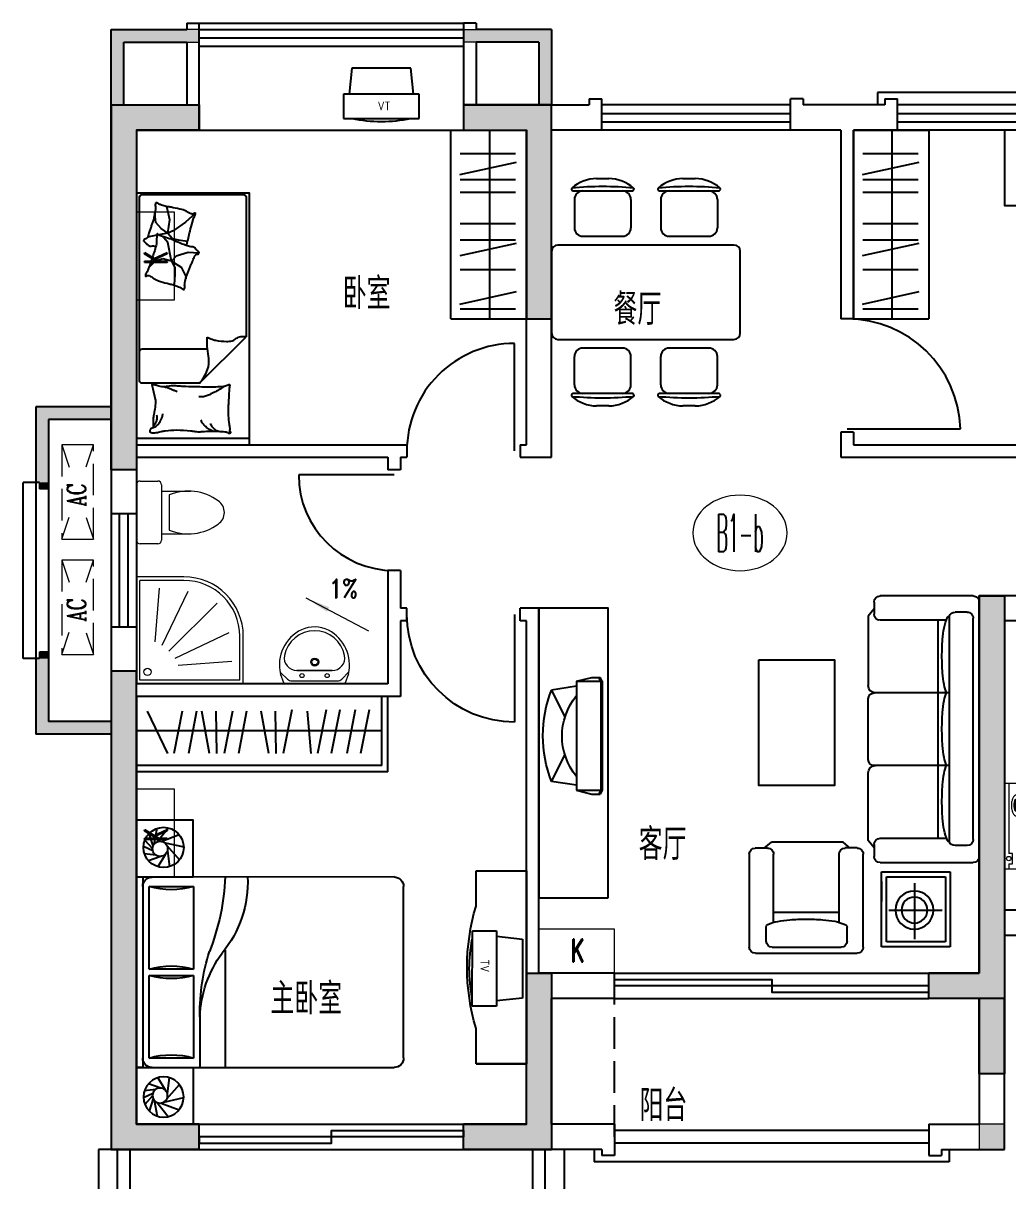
# Model space of a CAD drawing. Extents: x -503369 to -468969, y -592991 to -562131.
# Drawn here: x -503369 to -495534, y -582319 to -573111 of the extents above; entities that cross this region are included whole.
import ezdxf
from ezdxf.enums import TextEntityAlignment as Align

# ---------------------------------------------------------------- set-up
doc = ezdxf.new("R2010")
doc.units = 0
doc.header["$LTSCALE"] = 1000
doc.header["$MEASUREMENT"] = 0
doc.linetypes.add('DASH', pattern=[0.35, 0.25, -0.1])
doc.layers.get('0').update_dxf_attribs({"linetype": 'CONTINUOUS'})
for name, color, linetype, lineweight in [('AC', 11, 'CONTINUOUS', 9), ('FUR1', 223, 'CONTINUOUS', 0), ('GZH1', 8, 'CONTINUOUS', 9), ('GZZ1', 40, 'CONTINUOUS', 9), ('坡度', 6, 'CONTINUOUS', 9), ('房间名称', 7, 'CONTINUOUS', 9), ('轴线尺寸', 3, 'CONTINUOUS', 13)]:
    doc.layers.add(name, color=color, linetype=linetype, lineweight=lineweight)
for name, color, linetype in [('F', 8, 'CONTINUOUS'), ('FUR', 8, 'CONTINUOUS'), ('H1', 8, 'CONTINUOUS'), ('PUB_TEXT', 7, 'CONTINUOUS'), ('see', 200, 'CONTINUOUS'), ('STAIR', 3, 'CONTINUOUS'), ('WALL', 2, 'CONTINUOUS'), ('WINDOW', 3, 'CONTINUOUS'), ('WINDOW_TEXT', 7, 'CONTINUOUS'), ('Z1', 2, 'CONTINUOUS'), ('栏杆', 140, 'CONTINUOUS')]:
    doc.layers.add(name, color=color, linetype=linetype)
doc.layers.get('PUB_TEXT').off()
doc.layers.get('轴线尺寸').off()
doc.styles.add('_HZTXT1', font='romand.shx', dxfattribs={"width": 0.7, "bigfont": 'hztxt.shx'})
doc.styles.add('_ROMANC', font='ROMANC', dxfattribs={"width": 0.6})
doc.styles.add('COMP', font='COMPLEX', dxfattribs={"bigfont": 'hztxt'})
doc.styles.add('DIM_FONT', font='ROMAND.shx', dxfattribs={"width": 0.7})
doc.styles.add('SIMPLEX', font='SIMPLEX.SHX')
doc.styles.get("Standard").update_dxf_attribs({"font": 'GBENOR', "bigfont": 'GBCBIG'})
doc.styles.add('ZBHZ', font='simplex.shx', dxfattribs={"width": 0.7, "bigfont": 'zbhz.shx'})

# ---------------------------------------------------------------- blocks, each defined once
blk = doc.blocks.new('dghy')
at = {"layer": 'H1'}
for points in [[(432840.7, 448441.2), (433540.7, 448441.2), (433040.7, 448241.2), (433540.7, 448241.2)], [(432840.7, 448441.2), (433040.7, 448241.2), (432840.7, 445541.2), (433040.7, 445541.2)], [(436340.7, 448441.2), (435640.7, 448441.2), (436140.7, 448241.2), (435640.7, 448241.2)], [(436340.7, 448441.2), (436140.7, 448241.2), (436340.7, 446741.2), (436140.7, 446741.2)], [(439740.7, 444541.2), (439940.7, 444541.2), (439740.7, 440741.2), (439940.7, 440741.2)], [(432840.7, 443941.2), (433040.7, 443941.2), (432840.7, 440141.2), (433040.7, 440341.2)], [(436140.7, 441541.2), (436340.7, 441541.2), (436140.7, 440341.2), (436340.7, 440141.2)], [(439340.7, 441541.2), (439740.7, 441541.2), (439340.7, 441341.2), (439740.7, 441341.2)], [(433040.7, 440341.2), (433540.7, 440341.2), (432840.7, 440141.2), (433540.7, 440141.2)], [(435640.7, 440341.2), (436140.7, 440341.2), (435640.7, 440141.2), (436340.7, 440141.2)]]:
    blk.add_solid(points, dxfattribs=at)
at = {"layer": 'Z1'}
for points in [[(432840.7, 445541.2), (432840.7, 448441.2), (433540.7, 448441.2), (433540.7, 448241.2), (433040.7, 448241.2), (433040.7, 445541.2)], [(436340.7, 446741.2), (436340.7, 448441.2), (435640.7, 448441.2), (435640.7, 448241.2), (436140.7, 448241.2), (436140.7, 446741.2)], [(439740.7, 441541.2), (439740.7, 444541.2), (439940.7, 444541.2), (439940.7, 440741.2), (439740.7, 440741.2), (439740.7, 441341.2), (439340.7, 441341.2), (439340.7, 441541.2)], [(432840.7, 443941.2), (432840.7, 440141.2), (433540.7, 440141.2), (433540.7, 440341.2), (433040.7, 440341.2), (433040.7, 443941.2)], [(436340.7, 441541.2), (436340.7, 440141.2), (435640.7, 440141.2), (435640.7, 440341.2), (436140.7, 440341.2), (436140.7, 441541.2)]]:
    blk.add_lwpolyline(points, close=True, dxfattribs=at)
blk = doc.blocks.new('gdgdg')
at = {"layer": 'see'}
for p, q in [((538862.4, 351966), (538862.4, 351366)), ((538962.4, 351966), (538862.4, 351966)), ((542562.4, 351966), (542562.4, 351366)), ((539012.4, 351366), (538862.4, 351366)), ((542412.4, 351366), (542562.4, 351366)), ((539562.4, 351066), (541862.4, 351066))]:
    blk.add_line(p, q, dxfattribs=at)
at = {"layer": 'WALL'}
for p, q in [((539162.4, 352166), (539662.4, 352166)), ((539662.4, 351966), (539662.4, 352166)), ((542262.4, 352166), (541762.4, 352166)), ((541762.4, 351966), (541762.4, 352166)), ((539662.4, 351966), (538962.4, 351966)), ((541762.4, 351966), (542462.4, 351966)), ((538962.4, 351366), (538962.4, 350866)), ((539162.4, 351366), (538962.4, 351366)), ((539162.4, 351366), (539162.4, 351066)), ((542262.4, 351366), (542462.4, 351366)), ((542262.4, 351366), (542262.4, 351066)), ((542462.4, 351366), (542462.4, 350866)), ((539562.4, 351066), (539162.4, 351066)), ((539562.4, 351066), (539562.4, 350916)), ((541862.4, 351066), (541862.4, 350916)), ((541862.4, 351066), (542262.4, 351066)), ((539462.4, 350866), (538962.4, 350866)), ((539562.4, 350916), (539462.4, 350916)), ((539462.4, 350916), (539462.4, 350866)), ((541862.4, 350916), (541962.4, 350916)), ((541962.4, 350916), (541962.4, 350866)), ((541962.4, 350866), (542462.4, 350866))]:
    blk.add_line(p, q, dxfattribs=at)
at = {"layer": 'WINDOW'}
for p, q in [((539662.4, 352166), (541762.4, 352166)), ((539662.4, 351966), (541762.4, 351966))]:
    blk.add_line(p, q, dxfattribs=at)
for points in [[(539662.4, 352016), (540712.4, 352016), (540712.4, 352066), (539662.4, 352066)], [(541762.4, 352066), (540712.4, 352066), (540712.4, 352116), (541762.4, 352116)], [(541762.4, 352066), (540712.4, 352066), (540712.4, 352116), (541762.4, 352116)]]:
    blk.add_lwpolyline(points, close=True, dxfattribs=at)
at = {"layer": '栏杆'}
for p, q in [((539012.4, 351366), (539012.4, 351966)), ((539112.4, 351366), (539112.4, 351966)), ((542312.4, 351366), (542312.4, 351966)), ((542412.4, 351366), (542412.4, 351966)), ((539162.4, 351166), (542262.4, 351166)), ((539162.4, 351116), (542262.4, 351116))]:
    blk.add_line(p, q, dxfattribs=at)
blk = doc.blocks.new('M_A2ZXL')
blk.add_line((-0.472, 0), (-0.472, -1))
blk.add_arc((-0.5, 0), 1, 271.6231, 0)
blk = doc.blocks.new('_WBLK')
for p, q in [((-0.5, 0.5), (0.5, 0.5)), ((0.5, 0.1667), (-0.5, 0.1667)), ((0.5, -0.1667), (-0.5, -0.1667)), ((-0.5, -0.5), (0.5, -0.5))]:
    blk.add_line(p, q)
at = {"layer": 'WINDOW_TEXT', "style": 'SIMPLEX', "flags": 9}
blk.add_attdef('A', text='', height=1, dxfattribs=at).set_placement((0, 1.5), align=Align.MIDDLE)
blk = doc.blocks.new('M_C25MYD')
for p, q in [((-389.1, 921.2), (-289.9, 921.2)), ((297.8, 921.2), (396.9, 921.2)), ((-569.5, 821.2), (-109.5, 821.2)), ((-564.5, 753.7), (-564.5, 528.7)), ((-114.5, 753.7), (-114.5, 528.7)), ((117.3, 821.2), (577.3, 821.2)), ((122.3, 753.7), (122.3, 528.7)), ((572.3, 753.7), (572.3, 528.7)), ((-497, 461.2), (-182, 461.2)), ((189.8, 461.2), (504.8, 461.2)), ((703.9, 391.9), (-696.1, 391.9)), ((-746.1, 341.9), (-746.1, -308.1)), ((753.9, -308.1), (753.9, 341.9)), ((-696.1, -358.1), (703.9, -358.1)), ((-182, -427.3), (-497, -427.3)), ((504.8, -427.3), (189.8, -427.3)), ((-564.5, -719.8), (-564.5, -494.8)), ((-114.5, -719.8), (-114.5, -494.8)), ((122.3, -719.8), (122.3, -494.8)), ((572.3, -719.8), (572.3, -494.8)), ((-109.5, -787.3), (-569.5, -787.3)), ((577.3, -787.3), (117.3, -787.3)), ((-289.9, -887.3), (-389.1, -887.3)), ((396.9, -887.3), (297.8, -887.3))]:
    blk.add_line(p, q)
for centre, radius, start, end in [((-379.3, 605.7), 315.6, 91.76514, 130.72654), ((-299.6, 605.7), 315.6, 49.27346, 88.23486), ((307.5, 605.7), 315.6, 91.76514, 130.72654), ((387.2, 605.7), 315.6, 49.27346, 88.23486), ((-578.7, 837.3), 10, 130.72654, 202.66999), ((-569.5, 841.2), 20, 202.66999, 270), ((-339.5, -1856.7), 2712.7, 84.8023, 95.1977), ((-109.5, 841.2), 20, 270, 337.33001), ((-100.3, 837.3), 10, 337.33001, 49.27346), ((108.1, 837.3), 10, 130.72654, 202.66999), ((117.3, 841.2), 20, 202.66999, 270), ((347.3, -1856.7), 2712.7, 84.8023, 95.1977), ((577.3, 841.2), 20, 270, 337.33001), ((586.6, 837.3), 10, 337.33001, 49.27346), ((-497, 753.7), 67.5, 90, 180), ((-182, 753.7), 67.5, 0, 90), ((189.8, 753.7), 67.5, 90, 180), ((504.8, 753.7), 67.5, 0, 90), ((-497, 528.7), 67.5, 180, 270), ((-182, 528.7), 67.5, 270, 0), ((189.8, 528.7), 67.5, 180, 270), ((504.8, 528.7), 67.5, 270, 0), ((-696.1, 341.9), 50, 90, 180), ((703.9, 341.9), 50, 0, 90), ((-696.1, -308.1), 50, 180, 270), ((703.9, -308.1), 50, 270, 0), ((-497, -494.8), 67.5, 90, 180), ((-182, -494.8), 67.5, 0, 90), ((189.8, -494.8), 67.5, 90, 180), ((504.8, -494.8), 67.5, 0, 90), ((-497, -719.8), 67.5, 180, 270), ((-182, -719.8), 67.5, 270, 0), ((189.8, -719.8), 67.5, 180, 270), ((504.8, -719.8), 67.5, 270, 0), ((-578.7, -803.5), 10, 157.33001, 229.27346), ((-569.5, -807.3), 20, 90, 157.33001), ((-379.3, -571.9), 315.6, 229.27346, 268.23486), ((-339.5, 1890.5), 2712.7, 264.8023, 275.1977), ((-299.6, -571.9), 315.6, 271.76514, 310.72654), ((-109.5, -807.3), 20, 22.66999, 90), ((-100.3, -803.5), 10, 310.72654, 22.66999), ((108.1, -803.5), 10, 157.33001, 229.27346), ((117.3, -807.3), 20, 90, 157.33001), ((307.5, -571.9), 315.6, 229.27346, 268.23486), ((347.3, 1890.5), 2712.7, 264.8023, 275.1977), ((387.2, -571.9), 315.6, 271.76514, 310.72654), ((577.3, -807.3), 20, 22.66999, 90), ((586.6, -803.5), 10, 310.72654, 22.66999)]:
    blk.add_arc(centre, radius, start, end)
at = {"width": 0.8, "flags": 9}
for tag in ['XSIZE', 'YSIZE']:
    blk.add_attdef(tag, (0, 0), '', height=0.5, dxfattribs=at)
blk = doc.blocks.new('A$C3D226BC4')
for p, q in [((0, 0), (0, 1500)), ((600, 1500), (0, 1500)), ((293.7, 0, 0), (293.7, 1500, 0)), ((600, 1500), (600, 0)), ((527.9, 1382, 0), (78.9, 1283.2, 0)), ((525.9, 1421.1, 0), (86.3, 1421.1, 0)), ((525.9, 1106.5, 0), (86.3, 1106.5, 0)), ((80.9, 899.7, 0), (530, 998.4, 0)), ((525.9, 871.5, 0), (86.3, 871.5, 0)), ((525.9, 742, 0), (86.3, 742, 0)), ((525.9, 494, 0), (86.3, 494, 0)), ((525.9, 392.8, 0), (86.3, 392.8, 0)), ((527.9, 353.7, 0), (78.9, 254.9, 0)), ((525.9, 186.5, 0), (86.3, 186.5, 0)), ((600, 0), (0, 0))]:
    blk.add_line(p, q)
blk = doc.blocks.new('A$C0E8A3607')
for p, q in [((70.5, 204.5), (100.6, 401.6)), ((100.6, 401.6), (315.9, 295.9)), ((826.1, 401.6), (618, 295.7)), ((856.3, 204.5), (826.1, 401.6)), ((30.1, 204.5), (0, 81.2)), ((30.1, 204.5), (896.7, 204.5)), ((30.1, 204.5), (30.1, 0)), ((896.7, 204.5), (896.7, 0)), ((896.7, 204.5), (896.7, 0)), ((896.7, 204.5), (926.7, 81.2)), ((0, 81.2), (0, 15.6)), ((30.1, 0), (0, 15.6)), ((32.1, 9.8), (2.1, 25.4)), ((30.1, 10), (896.7, 10)), ((894.6, 9.8), (924.7, 25.4)), ((896.7, 0), (926.7, 15.6)), ((926.7, 81.2), (926.7, 15.6)), ((30.1, 0), (896.7, 0))]:
    blk.add_line(p, q)
for centre, radius, start, end in [((463.4, -507.8), 979, 68.25278, 111.74722), ((466.6, -192.7), 511.3, 50.9799, 129.0201)]:
    blk.add_arc(centre, radius, start, end)
blk = doc.blocks.new('A$C453044A9')
at = {"xscale": -1}
blk.add_blockref('A$C0E8A3607', (926.7, 0), dxfattribs=at)
blk = doc.blocks.new('A$C7C9A6AE1')
for p, q in [((600, -23.9), (0, -23.9)), ((0, -23.9), (0, -216)), ((600, -216), (600, -23.9)), ((0, -216), (600, -216)), ((43.8, -216), (65.8, -423.9)), ((534.2, -423.9), (556.2, -216)), ((65.8, -423.9), (534.2, -423.9))]:
    blk.add_line(p, q)
blk.add_arc((300, -1159.3, 0), 1159.3, 78.34314, 101.65686)
at = {"extrusion": (-7.168e-13, -1.109e-13, -1)}
blk.add_text('TV', height=70, rotation=180, dxfattribs=at).set_placement((-227.9, -88.2))
blk = doc.blocks.new('etg')
at = {"layer": 'F'}
for p, q in [((-82499.8, 330979.5), (-82499.8, 330699)), ((-82099.8, 330979.5), (-82499.8, 330979.5)), ((-82499.8, 330979), (-82099.8, 330979)), ((-82099.8, 329445.8), (-82099.8, 330979.5)), ((-82499.8, 329725.8), (-82499.8, 329445.8)), ((-82499.8, 329445.8), (-82099.8, 329445.8)), ((-82499.8, 329445.8), (-82099.8, 329445.8))]:
    blk.add_line(p, q, dxfattribs=at)
blk.add_arc((-80872.2, 330212.4), 1698.8, 163.3538, 196.6462, dxfattribs=at)
at = {"layer": 'F', "linetype": 'Continuous', "extrusion": (0, 0, -1), "xscale": -1, "zscale": -1, "rotation": 269.9813691712765}
blk.add_blockref('A$C7C9A6AE1', (82553.3, 329922.6), dxfattribs=at)
blk = doc.blocks.new('A$C36161383')
for p, q in [((2004, 1683.8), (2004.1, 1780.1)), ((2052.3, 1828.3), (2791.8, 1828)), ((2840, 1779.8), (2839.6, 969.9)), ((2004.8, 1710.1), (1957, 1652.2)), ((2743.6, 1693.2), (2628.5, 1693.3)), ((1956.8, 1082.9), (1957, 1652.2)), ((2594.1, 1635.4), (2052.2, 1635.7)), ((2512.3, 1630.8), (2512.1, 1117.9)), ((2791.7, 1645), (2791.5, 1098.8)), ((2795.7, 1535.9), (2791.7, 1535.9)), ((2792.2, 1435.7), (2791.7, 1435.5)), ((2594, 1114.5), (2052, 1114.7)), ((2004.6, 1024.9), (1956.8, 1082.9)), ((2001.9, 971.6), (2001.9, 1067.9)), ((2743.3, 1050.7), (2631, 1050.8)), ((2791.5, 921.8), (2051.9, 922.1)), ((48.2, 835.9), (144.5, 835.9)), ((102.8, 835.1), (160.7, 882.9)), ((160.7, 882.9), (712.7, 882.9)), ((770.5, 235.3), (770.5, 834.7)), ((1300.2, 882.9), (818.6, 882.9)), ((1348.4, 235.3), (1348.4, 834.7)), ((1942.7, 882.9), (1406.1, 882.9)), ((2000.6, 835.1), (1942.7, 882.9)), ((1974.4, 835.9), (2070.7, 835.9)), ((0, 48.2), (0, 787.7)), ((188.7, 802.8), (190.8, 800.7)), ((192.6, 258), (192.6, 787.7)), ((1927, 256.6), (1927, 786.4)), ((2118.8, 787.7), (2118.8, 48.2)), ((2192.1, 777.8), (2192.1, 230.3)), ((2788.4, 777.8), (2192.1, 777.8)), ((2231.4, 738.5), (2231.4, 269.6)), ((2749.1, 738.5), (2231.4, 738.5)), ((2269.2, 777.8), (2427.4, 777.8)), ((2749.1, 269.6), (2749.1, 738.5)), ((2788.4, 230.3), (2788.4, 777.8)), ((2496.3, 717.9), (2496.3, 295.4)), ((2283.6, 515.6), (2726.9, 515.6)), ((1921.6, 327.6), (196, 327.6)), ((128.9, 96.3), (128.9, 192.6)), ((1958.2, 235.3), (154.7, 235.3)), ((1926.2, 258), (1926.2, 260.4)), ((1984.1, 96.3), (1984.1, 192.6)), ((2192.1, 230.3), (2788.4, 230.3)), ((2231.4, 269.6), (2749.1, 269.6)), ((1935.9, 48.2), (177, 48.2)), ((2070.7, 0), (48.2, 0))]:
    blk.add_line(p, q)
blk.add_lwpolyline([(507.7, 1752), (507.7, 1152), (1507.7, 1152), (1507.7, 1752)], close=True)
for radius in [151.2, 103]:
    blk.add_circle((2496.3, 515.6), radius)
for centre, radius, start, end in [((2052.2, 1780.1), 48.2, 89.97699, 179.97699), ((2791.8, 1779.8), 48.2, 359.97699, 89.97699), ((2052.2, 1683.8), 48.2, 179.97699, 269.97699), ((2947.3, 1533.8), 367.5, 156.26244, 169.46242), ((2628.5, 1674), 19.3, 89.97699, 156.26244), ((2743.6, 1645.1), 48.2, 359.97699, 89.97699), ((3459.4, 1438.5), 888.4, 169.46242, 175.5808), ((4288.5, 1374.5), 1720, 175.5808, 179.97699), ((4288.5, 1374.5), 1720, 179.97699, 184.37318), ((3459.3, 1311), 888.4, 184.37318, 190.49156), ((2052, 1066.6), 48.2, 89.97699, 179.97699), ((2947.1, 1216.2), 367.5, 190.49156, 204.81811), ((2631, 1070), 19.3, 204.81811, 269.97699), ((2743.4, 1098.9), 48.2, 269.97699, 359.97699), ((2051.9, 970.3), 48.2, 179.97699, 269.97699), ((2791.5, 970), 48.2, 269.97699, 359.97699), ((48.2, 787.7), 48.2, 90, 180), ((144.5, 787.7), 48.2, 360, 90), ((712.7, 825.1), 57.8, 0, 90), ((818.6, 834.7), 48.2, 90, 180), ((1300.2, 834.7), 48.2, 360, 90), ((1406.1, 825.1), 57.8, 90, 180), ((1974.4, 787.7), 48.2, 90, 180), ((2070.7, 787.7), 48.2, 360, 90), ((319.8, -82.2), 367.5, 100.51457, 114.13634), ((414.9, -594.3), 888.4, 94.39619, 100.51457), ((478.6, -1423.5), 1720, 90, 94.39619), ((478.6, -1423.5), 1720, 85.60381, 90), ((542.4, -594.3), 888.4, 79.48543, 85.60381), ((637.4, -82.2), 367.5, 68.96669, 79.48543), ((899.2, -82.2), 367.5, 100.51457, 111.03331), ((994.2, -594.3), 888.4, 94.39619, 100.51457), ((1058, -1423.5), 1720, 90, 94.39619), ((1058, -1423.5), 1720, 85.60381, 90), ((1121.7, -594.3), 888.4, 79.48543, 85.60381), ((1216.8, -82.2), 367.5, 68.96669, 79.48543), ((1475.4, -82.2), 367.5, 100.51457, 111.03331), ((1570.4, -594.3), 888.4, 94.39619, 100.51457), ((1634.2, -1423.5), 1720, 90, 94.39619), ((1634.2, -1423.5), 1720, 85.60381, 90), ((1697.9, -594.3), 888.4, 79.48543, 85.60381), ((1793, -82.2), 367.5, 65.86366, 79.48543), ((177, 192.6), 48.2, 111.76138, 180), ((176.7, 237.3), 17.5, 114.13634, 179.74793), ((1936.1, 237.3), 17.5, 0.42512, 65.86366), ((1935.9, 192.6), 48.2, 360, 68.40878), ((177, 96.3), 48.2, 180, 270), ((1935.9, 96.3), 48.2, 270, 360), ((48.2, 48.2), 48.2, 180, 270), ((2070.7, 48.2), 48.2, 270, 360)]:
    blk.add_arc(centre, radius, start, end)
blk = doc.blocks.new('M_C55HKH')
for p, q in [((0, -52.4), (900, -52.4)), ((25.8, -508.5), (25.8, -1967.8)), ((502.6, -488.5), (45.8, -488.5)), ((502.6, -488.5), (871.6, -858.3)), ((45.8, -761.1), (564.4, -761.1)), ((871.6, -1967.8), (871.6, -858.3)), ((299.4, -1273), (294.5, -1270)), ((306.6, -1352.3), (299.4, -1273)), ((304.8, -1407.4), (306.6, -1352.3)), ((357, -1410.4), (393.4, -1337.5)), ((393.4, -1337.5), (392.3, -1318.1)), ((146.2, -1456.3), (99.8, -1409.5)), ((210.6, -1478.3), (146.2, -1456.3)), ((278.4, -1459.1), (210.6, -1478.3)), ((278.4, -1459.1), (251, -1605.9)), ((278.4, -1459.1), (304.8, -1407.4)), ((278.4, -1459.1), (357, -1410.4)), ((316.5, -1498.2), (278.4, -1459.1)), ((412.1, -1526.9), (316.5, -1498.2)), ((495.3, -1522.7), (412.1, -1526.9)), ((163.5, -1664.3), (88.8, -1648.6)), ((218.9, -1643.3), (211.2, -1652.3)), ((251, -1605.9), (218.9, -1643.3)), ((249.3, -1682.4), (286.2, -1639.5)), ((286.2, -1639.5), (333.2, -1627.5)), ((333.2, -1627.5), (405.4, -1617.7)), ((195.7, -1717.6), (153.5, -1766.5)), ((249.3, -1682.4), (175.1, -1666.8)), ((249.3, -1682.4), (195.7, -1717.6)), ((249.3, -1682.4), (266, -1787)), ((292.2, -1700.3), (249.3, -1682.4)), ((391.2, -1768.8), (292.2, -1700.3)), ((153.5, -1766.5), (147.3, -1840.5)), ((266, -1787), (242.8, -1892.3)), ((468.8, -1838.9), (391.2, -1768.8)), ((45.8, -1987.8), (851.6, -1987.8))]:
    blk.add_line(p, q)
blk.add_lwpolyline([(0, -2000), (0, 0), (900, 0), (900, -2000)], close=True)
for points in [[(135.1, -133.6, -0.263368), (107.1, -114.8, -0.494818), (116.3, -96.1, -0.049225), (134, -94.3, -0.036831), (157.6, -96.1, -0.031893), (195.6, -104.2, 0.035782), (229.5, -111.2, 0.032941), (319.2, -117.1, 0.026564), (430.4, -111.2, 0.017905), (467.9, -105.8, -0.033397), (488.1, -103.6, -0.03204), (525.2, -104.3, 0.018442), (589.5, -107.3, 0.010837), (654.3, -106.6, 0.014624), (702.2, -103.6, 0.111249), (724.7, -96.3, -0.153708), (741.6, -92.3, -0.076444), (749.1, -94, -0.215512), (751, -96.1, -0.585858), (748.4, -99.1, 0.363489), (743.5, -101.7, 0.191716), (743.4, -113.2, -0.129675), (745.4, -129.9, -0.01735), (742.4, -146.7, 0.019326), (739.8, -161.8, 0.018818), (733.1, -230.1, 0.021828), (732.2, -289.4, 0.006204), (733.6, -323.2, 0.001963), (739.8, -430.1, 0.028341), (744, -466.2, -0.117014), (743.5, -475.1, -0.36606), (742.1, -476.1, -0.03973), (728.5, -473.3, -0.048309), (714.7, -467.8, 0.062981), (704.1, -463.9, 0.04058), (680.7, -460.5, 0.014345), (613.9, -458.3, 0.005484), (488.5, -459, 0.007153), (392.3, -462, 0.008762), (349.8, -464.7, -0.008153), (304.1, -467.6, -0.06251), (247, -463.2, 0.078669), (201.4, -461.2, 0.047825), (179, -465.9, -0.034494), (148.2, -473.3, -0.023571), (122.9, -476.3, -0.510228), (121.9, -475.1), (129.4, -445.1), (150.1, -362.6, 0.073041), (152.1, -343, 0.023305), (146.3, -281.9, 0.018299), (142.3, -259, -0.01097), (134.9, -221, -0.042281), (132, -186.7, -0.027201), (134.9, -133.3)], [(133.4, -149.6, -0.05369), (147.6, -162.6, -0.070312), (155.7, -174.9, -0.015448), (159.5, -183.4, -0.013244), (163.2, -193.7, -0.082127), (166.2, -211.7, -0.064164), (163.2, -234.9)], [(134.9, -133.6, -0.077379), (169.7, -158.9, -0.077379), (195.2, -193.7, -0.047525), (205.1, -218.3, -0.047525), (210.2, -244.3)], [(608.9, -107.4, 0.027842), (585.2, -118, 0.048685), (572.6, -126.1, 0.023666), (544.7, -150.5, 0.031223), (525.7, -171.1, 0.046801), (520.6, -178.8, 0.023191), (512.5, -195.5)], [(690.9, -101.7, 0.088153), (656.4, -105.2, 0.088153), (625.2, -120.5, 0.077547), (603.6, -142.1, 0.077547), (589.5, -169.3)], [(225.5, -460.5, 0.009729), (252.8, -451.5, 0.009729), (279.7, -441.4, 0.007971), (301.4, -432.3, 0.007971), (322.9, -422.6)], [(694.7, -462, 0.016108), (655.8, -435.8, 0.024599), (629, -420.7, 0.009477), (579.9, -397.4, 0.015937), (550.1, -385.1, 0.072521), (533.7, -381.5, 0.033339), (497.5, -381.3)], [(502.6, -488.5, -0.085272), (565.9, -598.6, -0.124044), (575.2, -686.2), (561.5, -781.6), (563.3, -854.1)], [(563.3, -854.1, -0.027362), (601.8, -837.7, -0.040834), (628.9, -830.3, -0.038441), (716.6, -820.8, -0.076528), (760.7, -826.1, -0.103649), (788.2, -840.5, 0.093398), (818.4, -857, 0.072727), (840.5, -860.8, 0.052315), (871.6, -858.3)], [(400.3, -1581.4, 0.025626), (401.8, -1590.8, 0.0108), (426.4, -1696.7, 0.00456), (445.4, -1768.5, 0.01125), (454.1, -1797.4, 0.069394), (461.7, -1813.2, -0.079756), (468.1, -1827, -0.106399), (468.8, -1838.9, -0.328642), (465.8, -1841.8, -0.299547), (460.8, -1839.5, 0.189917), (454.1, -1834.5, 0.033518), (446, -1832.9, 0.075627), (442.4, -1833, 0.053489), (435.9, -1834.8, 0.017838), (417.6, -1843, 0.038394), (397.1, -1855.1, -0.059529), (383.5, -1862.4, -0.035943), (361.9, -1869, -0.011245), (291.4, -1883.8, -0.006203), (259.2, -1889.3, 0.010783), (240.6, -1892.7, 0.019485), (229.8, -1895.4, 0.005062), (188.4, -1907.7, 0.101392), (167.2, -1919.3, -0.223768), (156.1, -1922.3, -0.25558), (152.7, -1919.5, -0.081563), (149.7, -1906.7, -0.071805), (150.7, -1893, 0.069985), (151.8, -1879, 0.03546), (145.4, -1830.7, 0.029432), (130.3, -1774, 0.001554), (121.1, -1746.5, -0.00152), (111.6, -1718.4, -0.004735), (102.3, -1689.3, 0.00382), (90.8, -1653.2, 0.296001), (66.5, -1633.6, -0.649774), (60.7, -1615.9, -0.02319), (64.7, -1612.6, 0.0288), (67.9, -1609.9, 0.005727), (73, -1605.1, -0.004358), (79.6, -1598.7, -0.027528), (94.1, -1586.2, -0.046214), (103.8, -1580.2, -0.194121), (117.3, -1579, 0.133719), (136.6, -1579.7, 0.005779), (154.6, -1575.2, 0.008882)]]:
    blk.add_lwpolyline(points, format="xyb")
blk.add_lwpolyline([(345.4, -1251, 0.101392), (365.7, -1237.8, -0.223768), (376.5, -1234, -0.25558), (380.2, -1236.5, -0.081563), (384.2, -1249.1, -0.071805), (384.2, -1262.7, 0.069985), (384.1, -1276.8, 0.03546), (394.2, -1324.5, 0.029432), (413.7, -1379.8, 0.001554), (425, -1406.6, -0.00152), (436.5, -1433.9, -0.004735), (448, -1462.2, 0.00382), (462.3, -1497.3, 0.296001), (488, -1515, -0.649774), (495.1, -1532.2, -0.02319), (491.4, -1535.7, 0.0288), (488.4, -1538.7, 0.005727), (483.8, -1543.9, -0.004358), (477.7, -1550.8, -0.027528), (464.1, -1564.3, -0.046214), (454.9, -1571.1, -0.194121), (441.5, -1573.2, 0.133719), (422.3, -1574.1, 0.011505), (387.3, -1586.1, 0.008882), (342.6, -1603.5, 0.012426), (285.7, -1628.6, -0.033612), (264.2, -1636.9), (217.8, -1651.5), (182, -1662.8, 0.224341), (170.4, -1673.5, -0.722772), (163.3, -1673.1, -0.103513), (163.2, -1670, 0.053465), (163.5, -1664.3, 0.030109), (161.3, -1645.6, -0.031436), (159.2, -1627.7, -0.05324), (159.9, -1615.6, 0.05518), (160.5, -1603.9, 0.056271), (157, -1583.3, 0.0108), (124.3, -1479.6, 0.00456), (99.8, -1409.5, 0.01125), (89, -1381.3, 0.069394), (80.2, -1366.2, -0.079756), (72.8, -1352.9, -0.106399), (71.2, -1341.1, -0.328642), (73.9, -1337.9, -0.299547), (79.1, -1339.9, 0.189917), (86.1, -1344.3, 0.033518), (94.3, -1345.3, 0.075627), (98, -1345, 0.053489), (104.3, -1342.6, 0.017838), (121.9, -1333, 0.038394), (141.4, -1319.4, -0.059529), (154.4, -1311.1, -0.035943), (175.4, -1302.8, -0.011245), (244.6, -1282.8, -0.006203), (276.3, -1274.7, 0.010783), (294.5, -1270, 0.019485), (305.2, -1266.5, 0.005062)], format="xyb", close=True)
for centre, start, end in [((45.8, -508.5), 90, 180), ((45.8, -741.1), 180, 270), ((45.8, -1967.8), 180, 270), ((851.6, -1967.8), 270, 0)]:
    blk.add_arc(centre, 20, start, end)
at = {"style": 'DIM_FONT', "width": 0.8, "flags": 9}
for tag in ['YSIZE', 'XSIZE']:
    blk.add_attdef(tag, (0, 0), '', height=0.5, dxfattribs=at)
blk = doc.blocks.new('M_C5')
for p, q in [((-70.8, 21.3), (-105.6, 120.2)), ((-60.2, 62.7), (-49.6, 152.1)), ((-28.1, 85.6), (7.4, 159.8)), ((-9, 88), (58.7, 149.2)), ((12.2, 83.3), (111.9, 114.4)), ((-54, -14.1), (-153.6, 45)), ((25.5, 75.4), (152, 50)), ((42.3, 52.6), (156.1, -35.1)), ((48.3, 20.6), (102.1, -123.2)), ((-26.4, -30), (-153, -46.9)), ((14.5, -26.2), (-99.1, -125.6)), ((40.5, -2.3), (5.1, -160))]:
    blk.add_line(p, q)
for centre, radius in [((0, 0), 160), ((-11.2, 28), 60)]:
    blk.add_circle(centre, radius)
at = {"width": 0.8, "flags": 9}
for tag in ['XSIZE', 'YSIZE']:
    blk.add_attdef(tag, (0, 0), '', height=0.5, dxfattribs=at)
blk = doc.blocks.new('A$C19441411')
at = {"layer": 'F'}
for p, q in [((0, 451.2), (0.4, 1965.4)), ((50.9, 1965.4), (0.4, 1965.4)), ((50.5, 451.2), (50.9, 1965.4)), ((126.6, 1965.4), (2048.9, 1964.8)), ((505.1, 1548.9), (505.2, 1965.3)), ((706.8, 1031.5), (707.1, 1965.2)), ((101.4, 1889.7), (101.2, 1233.5)), ((454.7, 1889.6), (101.4, 1889.7)), ((454.5, 1233.4), (454.7, 1889.6)), ((2124.6, 1889.1), (2124.2, 526.3)), ((101.2, 1233.5), (454.5, 1233.4)), ((101.2, 1183.1), (101, 526.9)), ((454.5, 1183), (101.2, 1183.1)), ((454.3, 526.8), (454.5, 1183)), ((101, 526.9), (454.3, 526.8)), ((50.5, 451.2), (0, 451.2)), ((2048.5, 450.6), (126.2, 451.2))]:
    blk.add_line(p, q, dxfattribs=at)
for points in [[(0.4, 1965.4), (450.4, 1965.3), (450.6, 2415.3), (0.6, 2415.4)], [(0.4, 450), (450.4, 450.1), (450.6, 0.1), (0.6, 0)]]:
    blk.add_lwpolyline(points, close=True, dxfattribs=at)
for centre, radius, start, end in [((126.6, 1889.7), 75.7, 89.98348, 179.98348), ((2048.9, 1889.1), 75.7, 359.98348, 89.98348), ((278.2, 2495.3), 630.9, 253.72327, 286.24368), ((2088.7, 1527.9), 1583.7, 179.24164, 197.78684), ((1431.9, 1602.3), 927.8, 182.52326, 216.02379), ((277.7, 627.8), 630.9, 73.72327, 106.24368), ((278, 1788.7), 630.9, 253.72327, 286.24368), ((-1148.6, 366.8), 1857.1, 2.59949, 21.39042), ((-6.3, 489.1), 891.8, 357.55074, 39.52956), ((126.2, 526.9), 75.7, 179.98348, 269.98348), ((277.5, -78.8), 630.9, 73.72327, 106.24368), ((2048.5, 526.3), 75.7, 269.98348, 359.98348)]:
    blk.add_arc(centre, radius, start, end, dxfattribs=at)
at = {"layer": 'F', "extrusion": (0, 0, -1), "xscale": -1, "zscale": -1, "rotation": 270.016524208679}
blk.add_blockref('M_C5', (-216.4, 2199.3), dxfattribs=at)
at = {"layer": 'F', "extrusion": (0, 0, -1), "zscale": -1, "rotation": 269.983475791321}
blk.add_blockref('M_C5', (-216.4, 216.2), dxfattribs=at)
blk = doc.blocks.new('M_B0OPK')
for p, q in [((-0.5, 0.5), (0.5, 0.5)), ((0.5, 0.167), (-0.5, 0.167)), ((0.5, -0.167), (-0.5, -0.167)), ((-0.5, -0.5), (0.5, -0.5))]:
    blk.add_line(p, q)
blk = doc.blocks.new('_DBLK')
blk.add_line((-0.45, 0), (-0.45, -0.95))
blk.add_arc((-0.45, 0), 0.95, 270, 0)
at = {"layer": 'WINDOW_TEXT', "style": 'SIMPLEX', "flags": 9}
blk.add_attdef('A', text='', height=1, dxfattribs=at).set_placement((0, 1.5), align=Align.MIDDLE)
blk = doc.blocks.new('KT1')
at = {"layer": 'AC'}
blk.add_lwpolyline([(243658.6, 39365.6), (244008.6, 39365.6), (244008.6, 39965.6), (243658.6, 39965.6)], close=True, dxfattribs=at)
at = {"layer": 'AC', "style": '_HZTXT1', "width": 0.7}
blk.add_text('K', height=180, rotation=270, dxfattribs=at).set_placement((243748, 39714.2))
blk = doc.blocks.new('K')
at = {"layer": 'AC'}
blk.add_lwpolyline([(0, 0), (700, 0), (700, -300), (0, -300)], close=True, dxfattribs=at)
at = {"layer": 'AC', "style": '_HZTXT1', "width": 0.7}
blk.add_text('K', height=180, rotation=360, dxfattribs=at).set_placement((277.8, -244.5))
blk = doc.blocks.new('A$C508A78C2')
at = {"layer": 'AC', "xscale": -1, "rotation": 270}
blk.add_blockref('K', (300, 0), dxfattribs=at)
blk = doc.blocks.new('A$C3C1C112D')
for p, q in [((690, 705.8), (0, 705.8)), ((0, 50), (0, 705.8)), ((42.6, 670), (0, 670)), ((42.6, 670.8), (42.6, 640.2)), ((125.7, 640.2), (125.7, 670.8)), ((690, 670), (125.7, 670)), ((690, 705.8), (690, 50)), ((0, 561.2), (690, 561.2)), ((37.7, 561.6), (37.7, 94.9)), ((42.6, 640.2), (125.7, 640.2)), ((468, 619), (468.1, 607.3)), ((478.5, 609.5), (478.5, 592.9)), ((543.1, 609.5), (478.5, 609.5)), ((478.5, 592.9), (543.1, 592.9)), ((543.1, 592.9), (543.1, 609.5)), ((559.8, 617.8), (559.8, 607.3)), ((652.3, 561.6), (652.3, 94.9)), ((640, 0), (50, 0)), ((612.3, 54.9), (77.7, 54.9))]:
    blk.add_line(p, q)
blk.add_lwpolyline([(428.3, 611.4, 0.185158), (433.2, 598.7, 0.102042), (452.7, 584.3, 0.060862), (477.7, 576.3, 0.047173), (511.5, 573.1, 0.047173), (545.2, 576.3, 0.060862), (570.3, 584.3, 0.102042), (589.7, 598.7, 0.185158), (594.6, 611.4, 0.185158), (589.7, 624.2, 0.102042), (570.3, 638.5, 0.060862), (545.2, 646.5, 0.047173), (511.5, 649.7, 0.047173), (477.7, 646.5, 0.060862), (452.7, 638.5, 0.102042), (433.2, 624.1, 0.185158)], format="xyb", close=True)
for points in [[(559.8, 617.8, 0.259034), (557.9, 621.2, 0.076276), (546.4, 626.2, 0.036515), (532.8, 628.6, 0.026615), (514, 629.6, 0.026615), (495.1, 628.6, 0.036515), (481.6, 626.2, 0.076276), (470, 621.2, 0.259034), (468.1, 617.8, 0.078462), (468.3, 616.6, 0.056762)], [(559.8, 607.3, 0.259034), (557.9, 610.7, 0.076276), (546.4, 615.7, 0.036515), (532.8, 618.1, 0.026615), (514, 619.1, 0.026615), (495.1, 618.1, 0.036515), (481.6, 615.7, 0.076276), (470, 610.7, 0.259034), (468.1, 607.3, 0.259034), (470, 603.9, 0.056762), (478.5, 599.9, 0.036515)], [(543.1, 598.2, 0.008736), (546.4, 598.9, 0.076276), (557.9, 603.9, 0.259034), (559.8, 607.3, 0.259034)]]:
    blk.add_lwpolyline(points, format="xyb")
blk.add_circle((86.3, 670.8), 17.5)
for centre, radius, start, end in [((77.7, 94.9), 40, 180.00108, 270.00108), ((612.3, 94.9), 40, 270.00108, 0.00108), ((50, 50), 50, 180.00108, 270.00108), ((640, 50), 50, 270.00108, 0.00108)]:
    blk.add_arc(centre, radius, start, end)
at = {"oblique": 0, "width": 0.8, "flags": 9}
for tag in ['XSIZE', 'YSIZE']:
    blk.add_attdef(tag, (345, 705.8), '', height=0.5, rotation=0.00108, dxfattribs=at)
blk = doc.blocks.new('_C10HGB')
at = {"linetype": 'DASH'}
for p, q in [((0, 250), (176.8, 191.1)), ((750, 250), (573.2, 191.1)), ((172.2, 57.4), (0, 0)), ((575.5, 58.2), (750, 0))]:
    blk.add_line(p, q, dxfattribs=at)
blk.add_lwpolyline([(750, 0), (750, 250), (0, 250), (0, 0), (750, 0)], dxfattribs=at)
at = {"style": '_ROMANC', "width": 0.7}
blk.add_text('AC', height=148.6, rotation=360, dxfattribs=at).set_placement((261.2, 60))
at = {"style": 'DIM_FONT', "width": 0.8, "flags": 9}
for tag in ['YSIZE', 'XSIZE']:
    blk.add_attdef(tag, (0, 0), '', height=0.5, dxfattribs=at)
blk = doc.blocks.new('_ARROW')
blk.add_solid([(0, 0), (-1, 0.1), (-1, -0.1)])
blk = doc.blocks.new('hdgds')
at = {"layer": '坡度', "style": 'DIM_FONT', "text_generation_flag": 4, "width": 0.8}
blk.add_text('1%', height=150, rotation=180, dxfattribs=at).set_placement((556447.9, 310295.4), align=Align.MIDDLE)
blk = doc.blocks.new('A$C613034C0')
at = {"layer": 'FUR1'}
for p, q in [((429.3, 1272.8), (146.4, 989.9)), ((429.3, 1272.8), (1065.7, 636.4)), ((429.3, 1230.4), (167.7, 968.7)), ((429.3, 1230.4), (1023.3, 636.4)), ((705, 773.7), (363, 1071.6)), ((682.9, 714.3), (209.8, 883)), ((678.9, 636.3), (104.9, 637.3)), ((1065.7, 636.4), (429.3, 0)), ((1023.3, 636.4), (429.3, 42.4)), ((682.3, 558.5), (208, 393.3)), ((704, 498.9), (359.8, 203.6)), ((167.7, 304.1), (429.3, 42.4)), ((146.4, 282.8), (429.3, 0))]:
    blk.add_line(p, q, dxfattribs=at)
blk.add_circle((928.9, 631.7), 30, dxfattribs=at)
for radius in [500, 470]:
    blk.add_arc((500, 636.4), radius, 135, 225, dxfattribs=at)
blk = doc.blocks.new('A$C69646BA1')
at = {"layer": 'FUR1'}
for p, q in [((419.7, 105.4), (137.8, 106)), ((137.8, 106), (419.7, 105.4)), ((495.1, 37.5), (552, 95.1)), ((65.2, 37), (7.3, 91.5)), ((38, 0.9), (8.7, 79.5)), ((518.7, 0), (38, 0.9)), ((40.8, 0.9), (517.6, 0)), ((99.4, 23.3), (459.4, 22.7)), ((548.3, 78.5), (518.7, 0))]:
    blk.add_line(p, q, dxfattribs=at)
for centre, radius in [((281, 172.9), 31.6), ((281, 172.9), 23), ((179.4, 65.7), 16.3), ((379.4, 65.3), 16.3)]:
    blk.add_circle(centre, radius, dxfattribs=at)
for centre, radius, start, end in [((306.5, 152.6), 306.7, 115.09147, 193.7817), ((278.9, 177.7), 243.7, 10.84968, 168.92843), ((278.6, 202.7), 249.5, 63.35353, 114.15432), ((248.1, 151.5), 308.9, 346.32317, 62.56587), ((138.9, 206.8), 100.8, 169.87302, 269.34442), ((419.6, 205.6), 100.2, 270.01307, 10.32514), ((99.5, 73.3), 50, 226.7074, 269.88894), ((459.6, 72.4), 49.8, 269.78321, 315.43332)]:
    blk.add_arc(centre, radius, start, end, dxfattribs=at)
blk = doc.blocks.new('A$C466029EA')
for p, q in [((80.3, 200.4), (80.3, 430.4)), ((419.7, 200.4), (419.7, 430.4)), ((30, 200), (470, 200)), ((110.3, 260.4), (389.7, 260.4)), ((0, 30), (0, 170)), ((500, 170), (500, 30)), ((470, 0), (30, 0))]:
    blk.add_line(p, q)
for centre, radius, start, end in [((477.4, 412.8), 397.5, 143.36186, 202.54952), ((250, 589.6), 109.8, 33.45086, 146.54914), ((22.6, 412.8), 397.5, 337.45048, 36.63814), ((30, 170), 30, 90, 180), ((470, 170), 30, 0, 90), ((30, 30), 30, 180, 270), ((470, 30), 30, 270, 0)]:
    blk.add_arc(centre, radius, start, end)
at = {"style": 'DIM_FONT', "width": 0.8, "flags": 9}
for tag in ['YSIZE', 'XSIZE']:
    blk.add_attdef(tag, (250, 0), '', height=0.5, dxfattribs=at)
blk = doc.blocks.new('hdgsgs')
at = {"layer": 'F', "linetype": 'Continuous'}
for p, q in [((575319.8, 466118), (575319.8, 466668)), ((575369.8, 466068), (575369.8, 466668)), ((575319.8, 466118), (573369.8, 466118)), ((575369.8, 466068), (573369.8, 466068))]:
    blk.add_line(p, q, dxfattribs=at)
at = {"layer": 'F'}
for p, q in [((573619.4, 466214.6), (573458, 466550.3)), ((573734.3, 466550.3), (573667.8, 466214.6)), ((573846.4, 466550.3), (573783.5, 466214.6)), ((573950.8, 466214.6), (573890.1, 466550.3)), ((574009.2, 466214.6), (574004.1, 466550.3)), ((574133.1, 466550.3), (574066.5, 466214.6)), ((574245.1, 466550.3), (574182.2, 466214.6)), ((574421.6, 466214.6), (574361, 466550.3)), ((574480, 466214.6), (574475, 466550.3)), ((574605.6, 466560.2), (574537.4, 466214.6)), ((574758.4, 466214.6), (574729.8, 466550.3)), ((574877, 466560.2), (574808.8, 466214.6)), ((574986.5, 466560.2), (574918.3, 466214.6)), ((575109.9, 466560.2), (575041.7, 466214.6)), ((575219.4, 466560.2), (575151.2, 466214.6)), ((575319.8, 466393), (573369.8, 466393))]:
    blk.add_line(p, q, dxfattribs=at)
at = {"layer": 'F', "linetype": 'Continuous'}
blk.add_lwpolyline([(581669.8, 470568), (581669.8, 471168), (580269.8, 471168), (580269.8, 470568)], close=True, dxfattribs=at)
blk.add_lwpolyline([(581669.8, 470568), (581669.8, 471168), (580269.8, 471168), (580269.8, 470568)], close=True, dxfattribs=at)
at = {"layer": 'FUR'}
blk.add_lwpolyline([(577119.8, 465068), (577119.8, 467368), (576569.8, 467368), (576569.8, 465068)], close=True, dxfattribs=at)
at = {"layer": 'see'}
for p, q in [((581079.8, 471468), (579259.8, 471468)), ((579259.8, 471468), (579259.8, 471368)), ((572469.8, 466968), (572469.8, 468368)), ((572569.8, 468368), (572469.8, 468368)), ((572569.8, 466968), (572469.8, 466968))]:
    blk.add_line(p, q, dxfattribs=at)
at = {"layer": 'STAIR'}
for p, q in [((584569.8, 464968), (580269.8, 464968)), ((584569.8, 464768), (580269.8, 464768))]:
    blk.add_line(p, q, dxfattribs=at)
at = {"layer": 'WALL'}
for p, q in [((576969.8, 471418), (576969.8, 471368)), ((576969.8, 471418), (577069.8, 471418)), ((577069.8, 471168), (577069.8, 471418)), ((578569.8, 471168), (578569.8, 471418)), ((578669.8, 471418), (578569.8, 471418)), ((578669.8, 471418), (578669.8, 471368)), ((579319.8, 471418), (579319.8, 471368)), ((579319.8, 471418), (579419.8, 471418)), ((579419.8, 471168), (579419.8, 471418)), ((573169.8, 471368), (573169.8, 468118)), ((573169.8, 471368), (573869.8, 471368)), ((573869.8, 471168), (573869.8, 471368)), ((575969.8, 471368), (576969.8, 471368)), ((575969.8, 471368), (575969.8, 471168)), ((579319.8, 471368), (578669.8, 471368)), ((573369.8, 471168), (573369.8, 468668)), ((573369.8, 471168), (573869.8, 471168)), ((576469.8, 468668), (576469.8, 471168)), ((576669.8, 468568), (576669.8, 471168)), ((577069.8, 471168), (576669.8, 471168)), ((578969.8, 471168), (578569.8, 471168)), ((578969.8, 471168), (578969.8, 469668)), ((579419.8, 471168), (579069.8, 471168)), ((579069.8, 471168), (579069.8, 469668)), ((579069.8, 469668), (578969.8, 469668)), ((573169.8, 468968), (572569.8, 468968)), ((572569.8, 468968), (572569.8, 468368)), ((573169.8, 468868), (572669.8, 468868)), ((572669.8, 468868), (572669.8, 468318)), ((579069.8, 468768), (578969.8, 468768)), ((578969.8, 468768), (578969.8, 468568)), ((579069.8, 468768), (579069.8, 468668)), ((573369.8, 468668), (575519.8, 468668)), ((575519.8, 468668), (575519.8, 468568)), ((576419.8, 468668), (576419.8, 468568)), ((576419.8, 468668), (576469.8, 468668)), ((579069.8, 468668), (581669.8, 468668)), ((573369.8, 468568), (573369.8, 468118)), ((573369.8, 468568), (575369.8, 468568)), ((575369.8, 468568), (575369.8, 468468)), ((575469.8, 468568), (575519.8, 468568)), ((575469.8, 468568), (575469.8, 468468)), ((576419.8, 468568), (576669.8, 468568)), ((578969.8, 468568), (581669.8, 468568)), ((575469.8, 468468), (575369.8, 468468)), ((572599.8, 468368), (572569.8, 468368)), ((572599.8, 468368), (572599.8, 468318)), ((572669.8, 468318), (572599.8, 468318)), ((573369.8, 468118), (573169.8, 468118)), ((575469.8, 467668), (575369.8, 467668)), ((575369.8, 467668), (575369.8, 466768)), ((575469.8, 467668), (575469.8, 467368)), ((580569.8, 467468), (580069.8, 467468)), ((580069.8, 467468), (580069.8, 464468)), ((575519.8, 467368), (575469.8, 467368)), ((575519.8, 467268), (575519.8, 467368)), ((576419.8, 467268), (576419.8, 467368)), ((576569.8, 467368), (576419.8, 467368)), ((576569.8, 464468), (576569.8, 467368)), ((575519.8, 467268), (575469.8, 467268)), ((575469.8, 467268), (575469.8, 466668)), ((576469.8, 467268), (576419.8, 467268)), ((576469.8, 463268), (576469.8, 467268)), ((580569.8, 467268), (580269.8, 467268)), ((580269.8, 467268), (580269.8, 464268)), ((573369.8, 467218), (573169.8, 467218)), ((573169.8, 467218), (573169.8, 463068)), ((573369.8, 467218), (573369.8, 466768)), ((572569.8, 466968), (572569.8, 466368)), ((572599.8, 466968), (572569.8, 466968)), ((572669.8, 467018), (572599.8, 467018)), ((572599.8, 467018), (572599.8, 466968)), ((572669.8, 467018), (572669.8, 466468)), ((575369.8, 466768), (573369.8, 466768)), ((575469.8, 466668), (573369.8, 466668)), ((573369.8, 466668), (573369.8, 463268)), ((573169.8, 466468), (572669.8, 466468)), ((573169.8, 466368), (572569.8, 466368)), ((577169.8, 464468), (576569.8, 464468)), ((577169.8, 464268), (577169.8, 464468)), ((579669.8, 464268), (579669.8, 464468)), ((580069.8, 464468), (579669.8, 464468)), ((577169.8, 464268), (576669.8, 464268)), ((576669.8, 463268), (576669.8, 464268)), ((580069.8, 464268), (579669.8, 464268))]:
    blk.add_line(p, q, dxfattribs=at)
at = {"layer": 'WINDOW'}
for p, q in [((572569.8, 468368), (572569.8, 466968)), ((572669.8, 468318), (572669.8, 467018)), ((577169.8, 464468), (579669.8, 464468)), ((577169.8, 464268), (579669.8, 464268))]:
    blk.add_line(p, q, dxfattribs=at)
for points in [[(577169.8, 464418), (578419.8, 464418), (578419.8, 464368), (577169.8, 464368)], [(579669.8, 464368), (578419.8, 464368), (578419.8, 464318), (579669.8, 464318)], [(579669.8, 464368), (578419.8, 464368), (578419.8, 464318), (579669.8, 464318)]]:
    blk.add_lwpolyline(points, close=True, dxfattribs=at)
at = {"layer": '坡度'}
blk.add_lwpolyline([(574716.3, 467450.9), (575215.6, 467189.9)], dxfattribs=at)
at = {"xscale": -1}
blk.add_blockref('hdgds', (1131465, 157229.8), dxfattribs=at)
at = {"layer": 'AC', "xscale": -1}
for p in [(573669.8, 469818), (573669.8, 465233.5)]:
    blk.add_blockref('A$C508A78C2', p, dxfattribs=at)
at = {"layer": 'AC', "rotation": 90}
for name, p in [('_C10HGB', (573027.7, 467916.2)), ('_C10HGB', (573027.7, 467001.2)), ('KT1', (616535.4, 220809.4))]:
    blk.add_blockref(name, p, dxfattribs=at)
at = {"layer": 'F', "linetype": 'Continuous', "extrusion": (0, 0, -1), "xscale": -1, "zscale": -1}
blk.add_blockref('M_C25MYD', (-577415.9, 469863.1), dxfattribs=at)
at = {"layer": 'F', "linetype": 'Continuous', "xscale": -1, "rotation": 180}
blk.add_blockref('A$C19441411', (573369.6, 465683.5), dxfattribs=at)
at = {"layer": 'FUR'}
for name, p, rotation in [('A$C3D226BC4', (576469.8, 471168), 180), ('A$C3D226BC4', (579669.8, 471168), 180), ('A$C453044A9', (577072.2, 465892), 89.99999934632956)]:
    blk.add_blockref(name, p, dxfattribs=dict(at, rotation=rotation))
at = {"layer": 'FUR', "xscale": -1}
for name, p, rotation in [('M_C55HKH', (573369.8, 468668), 180), ('A$C36161383', (580069.8, 467466), 90.00000064700038)]:
    blk.add_blockref(name, p, dxfattribs=dict(at, rotation=rotation))
at = {"layer": 'FUR1'}
for name, p, rotation in [('A$C466029EA', (573369.8, 468379.3), 269.9999993529997), ('A$C69646BA1', (574507.1, 466767), 0.1110623138593388)]:
    blk.add_blockref(name, p, dxfattribs=dict(at, rotation=rotation))
for name, p, xscale, yscale, zscale, rotation in [('A$C613034C0', (573656.5, 467904.7), 0.9444444444518924, 0.9444444444379767, 0.9444444444444444, 225), ('A$C3C1C112D', (580969.8, 465293.6), 0.9916666666977108, 0.9916666666395026, 0.9916666666666667, 90.00000043047409)]:
    blk.add_blockref(name, p, dxfattribs=dict(at, xscale=xscale, yscale=yscale, zscale=zscale, rotation=rotation))
at = {"layer": 'PUB_TEXT', "xscale": -1, "rotation": 180}
blk.add_blockref('etg', (658569.6, 794727.6), dxfattribs=at)
at = {"layer": 'WINDOW'}
for name, p, xscale, yscale, zscale in [('_WBLK', (577819.8, 471268), -1500, 200, 1500), ('_WBLK', (580169.8, 471268), -1500, 200, 1500), ('_DBLK', (575969.8, 467318), -900, 900, 900)]:
    blk.add_blockref(name, p, dxfattribs=dict(at, xscale=xscale, yscale=yscale, zscale=zscale))
for name, p, xscale, yscale, zscale, rotation in [('M_A2ZXL', (579019.8, 469218), 900, 900, 900, 90), ('_DBLK', (575969.8, 468618), 900, 900, 900, 180), ('_DBLK', (575419.8, 468068), 800, 800, 800, 270), ('M_B0OPK', (573269.8, 467668), -900, 200.0000000000582, 900, 90)]:
    blk.add_blockref(name, p, dxfattribs=dict(at, xscale=xscale, yscale=yscale, zscale=zscale, rotation=rotation))
at = {"layer": '坡度', "xscale": 200.0000000000178, "yscale": 200.0000000000001, "zscale": 200, "rotation": 152.3953743505939}
blk.add_blockref('_ARROW', (574716.3, 467450.9), dxfattribs=at)
blk = doc.blocks.new('l4')
at = {"layer": 'GZH1'}
for points in [[(443048.2, 441975.9), (443148.2, 441875.9), (443748.2, 441975.9), (443748.2, 441875.9)], [(443048.2, 441975.9), (443048.2, 441375.9), (443148.2, 441875.9), (443148.2, 441375.9)], [(446548.2, 441975.9), (446448.2, 441875.9), (445848.2, 441975.9), (445848.2, 441875.9)], [(446548.2, 441975.9), (446548.2, 441375.9), (446448.2, 441875.9), (446448.2, 441375.9)], [(442448.2, 438975.9), (442548.2, 438875.9), (442448.2, 438375.9), (442548.2, 438375.9)], [(442448.2, 438975.9), (443048.2, 438975.9), (442548.2, 438875.9), (443048.2, 438875.9)], [(442478.2, 438325.9), (442548.2, 438325.9), (442478.2, 438375.9), (442548.2, 438375.9)], [(442478.2, 437025.9), (442548.2, 437025.9), (442478.2, 436975.9), (442548.2, 436975.9)], [(442448.2, 436375.9), (442548.2, 436475.9), (442448.2, 436975.9), (442548.2, 436975.9)], [(442448.2, 436375.9), (443048.2, 436375.9), (442548.2, 436475.9), (443048.2, 436475.9)], [(449948.2, 433275.9), (450148.2, 433275.9), (449948.2, 433075.9), (450148.2, 433075.9)]]:
    blk.add_solid(points, dxfattribs=at)
at = {"layer": 'GZZ1'}
for points in [[(443148.2, 441375.9), (443148.2, 441875.9), (443748.2, 441875.9), (443748.2, 441975.9), (443048.2, 441975.9), (443048.2, 441375.9)], [(446448.2, 441375.9), (446448.2, 441875.9), (445848.2, 441875.9), (445848.2, 441975.9), (446548.2, 441975.9), (446548.2, 441375.9)], [(443048.2, 438875.9), (442548.2, 438875.9), (442548.2, 438325.9), (442478.2, 438325.9), (442478.2, 438375.9), (442448.2, 438375.9), (442448.2, 438975.9), (443048.2, 438975.9)], [(443048.2, 436475.9), (442548.2, 436475.9), (442548.2, 437025.9), (442478.2, 437025.9), (442478.2, 436975.9), (442448.2, 436975.9), (442448.2, 436375.9), (443048.2, 436375.9)]]:
    blk.add_lwpolyline(points, dxfattribs=at)
blk.add_lwpolyline([(449948.2, 433075.9), (450148.2, 433075.9), (450148.2, 433275.9), (449948.2, 433275.9)], close=True, dxfattribs=at)
at = {"layer": 'H1'}
for points in [[(443048.2, 441375.9), (443748.2, 441375.9), (443248.2, 441175.9), (443748.2, 441175.9)], [(443048.2, 441375.9), (443248.2, 441175.9), (443048.2, 438475.9), (443248.2, 438475.9)], [(446548.2, 441375.9), (445848.2, 441375.9), (446348.2, 441175.9), (445848.2, 441175.9)], [(446548.2, 441375.9), (446348.2, 441175.9), (446548.2, 439675.9), (446348.2, 439675.9)], [(449948.2, 437475.9), (450148.2, 437475.9), (449948.2, 434275.9), (450148.2, 434275.9)], [(443048.2, 436875.9), (443248.2, 436875.9), (443048.2, 433075.9), (443248.2, 433275.9)], [(446348.2, 434475.9), (446548.2, 434475.9), (446348.2, 433275.9), (446548.2, 433075.9)], [(449548.2, 434475.9), (449948.2, 434475.9), (449548.2, 434275.9), (449948.2, 434275.9)], [(443248.2, 433275.9), (443748.2, 433275.9), (443048.2, 433075.9), (443748.2, 433075.9)], [(445848.2, 433275.9), (446348.2, 433275.9), (445848.2, 433075.9), (446548.2, 433075.9)]]:
    blk.add_solid(points, dxfattribs=at)
at = {"layer": 'Z1'}
for points in [[(443048.2, 438475.9), (443048.2, 441375.9), (443748.2, 441375.9), (443748.2, 441175.9), (443248.2, 441175.9), (443248.2, 438475.9)], [(446548.2, 439675.9), (446548.2, 441375.9), (445848.2, 441375.9), (445848.2, 441175.9), (446348.2, 441175.9), (446348.2, 439675.9)], [(449948.2, 434475.9), (449948.2, 437475.9), (450148.2, 437475.9), (450148.2, 434275.9), (449948.2, 434275.9), (449948.2, 434275.9), (449548.2, 434275.9), (449548.2, 434475.9)], [(443048.2, 436875.9), (443048.2, 433075.9), (443748.2, 433075.9), (443748.2, 433275.9), (443248.2, 433275.9), (443248.2, 436875.9)], [(446548.2, 434475.9), (446548.2, 433075.9), (445848.2, 433075.9), (445848.2, 433275.9), (446348.2, 433275.9), (446348.2, 434475.9)]]:
    blk.add_lwpolyline(points, close=True, dxfattribs=at)
blk = doc.blocks.new('_INDEX1')
at = {"const_width": 0.035}
blk.add_lwpolyline([(-0.5, 0, 1), (0.5, 0, 1)], format="xyb", close=True, dxfattribs=at)
at = {"style": 'COMP', "width": 2.333333}
blk.add_attdef('1', text='', height=0.5, dxfattribs=at).set_placement((-0.25, -0.25), (0.25, -0.25), align=Align.FIT)

msp = doc.modelspace()

# ---------------------------------------------------------------- linework, layer by layer
at = {"layer": 'see'}
for p, q in [((-501969.4, -573111.1), (-499869.4, -573111.1)), ((-498829.4, -582061.1), (-498829.4, -582161.1)), ((-496009.4, -582061.1), (-496009.4, -582161.1)), ((-496009.4, -582161.1), (-498829.4, -582161.1))]:
    msp.add_line(p, q, dxfattribs=at)
at = {"layer": 'STAIR', "linetype": 'DASH'}
msp.add_line((-498669.4, -581961.1), (-498669.4, -580861.1), dxfattribs=at)
at = {"layer": 'WALL'}
for p, q in [((-502069.4, -573111.1), (-502069.4, -573161.1)), ((-502069.4, -573111.1), (-501969.4, -573111.1)), ((-501969.4, -573961.1), (-501969.4, -573111.1)), ((-499869.4, -573111.1), (-499869.4, -573961.1)), ((-499769.4, -573111.1), (-499869.4, -573111.1)), ((-499769.4, -573111.1), (-499769.4, -573161.1)), ((-502669.4, -573161.1), (-502069.4, -573161.1)), ((-502669.4, -573761.1), (-502669.4, -573161.1)), ((-499169.4, -573161.1), (-499769.4, -573161.1)), ((-499169.4, -573161.1), (-499169.4, -573761.1)), ((-502569.4, -573761.1), (-502569.4, -573261.1)), ((-502569.4, -573261.1), (-502069.4, -573261.1)), ((-502069.4, -573261.1), (-502069.4, -573761.1)), ((-499769.4, -573261.1), (-499769.4, -573761.1)), ((-499269.4, -573261.1), (-499769.4, -573261.1)), ((-499269.4, -573261.1), (-499269.4, -573761.1)), ((-495769.4, -580861.1), (-495769.4, -581861.1)), ((-495569.4, -582061.1), (-495569.4, -580861.1)), ((-498669.4, -581861.1), (-499169.4, -581861.1)), ((-498669.4, -581861.1), (-498669.4, -582111.1)), ((-496169.4, -581861.1), (-495769.4, -581861.1)), ((-496169.4, -581861.1), (-496169.4, -582111.1)), ((-498769.4, -582061.1), (-499369.4, -582061.1)), ((-498769.4, -582061.1), (-498769.4, -582111.1)), ((-498669.4, -582111.1), (-498769.4, -582111.1)), ((-496169.4, -582111.1), (-496069.4, -582111.1)), ((-496069.4, -582061.1), (-495569.4, -582061.1)), ((-496069.4, -582061.1), (-496069.4, -582111.1))]:
    msp.add_line(p, q, dxfattribs=at)
at = {"layer": 'WINDOW'}
for p, q in [((-501969.4, -573161.1), (-499869.4, -573161.1)), ((-501969.4, -573228.1), (-499869.4, -573228.1)), ((-501969.4, -573295.1), (-499869.4, -573295.1)), ((-501969.4, -573961.1), (-499869.4, -573961.1))]:
    msp.add_line(p, q, dxfattribs=at)
at = {"layer": '栏杆'}
for p, q in [((-496169.4, -581911.1), (-498669.4, -581911.1)), ((-496169.4, -582011.1), (-498669.4, -582011.1))]:
    msp.add_line(p, q, dxfattribs=at)

# ---------------------------------------------------------------- block references
msp.add_blockref('hdgsgs', (-1075839.2, -1045129.1))
at = {"layer": 'F', "linetype": 'Continuous', "extrusion": (0, 0, -1), "xscale": -1, "zscale": -1, "rotation": 179.9813691712767}
msp.add_blockref('A$C7C9A6AE1', (500222.2, -573892.2), dxfattribs=at)
at = {"layer": 'Z1'}
for name, p in [('l4', (-945717.6, -1015137)), ('dghy', (-935510.1, -1022202.3))]:
    msp.add_blockref(name, p, dxfattribs=at)
at = {"layer": '房间名称'}
ref = msp.add_blockref('_INDEX1', (-497671.1, -577162.4), dxfattribs=dict(at, xscale=750, yscale=600, zscale=750, rotation=180))
ref.add_attrib('1', 'B1-b', dxfattribs={"layer": '0', "height": 300, "style": 'COMP', "width": 0.332278}).set_placement((-497858.6, -577312.4), (-497483.6, -577312.4), align=Align.FIT)
at = {"layer": '轴线尺寸'}
msp.add_blockref('gdgdg', (-1041631.8, -934027.1), dxfattribs=at)

# ---------------------------------------------------------------- texts
at = {"layer": '房间名称', "style": 'ZBHZ', "width": 0.8}
for s, p in [('卧室', (-500639.4, -575384.9)), ('餐厅', (-498486.9, -575509.6)), ('客厅', (-498286.5, -579761.5)), ('主卧室', (-501119.1, -580988.7)), ('阳台', (-498280.2, -581837.4))]:
    msp.add_text(s, height=250, dxfattribs=at).set_placement(p, align=Align.CENTER)

doc.saveas('drawing.dxf')
